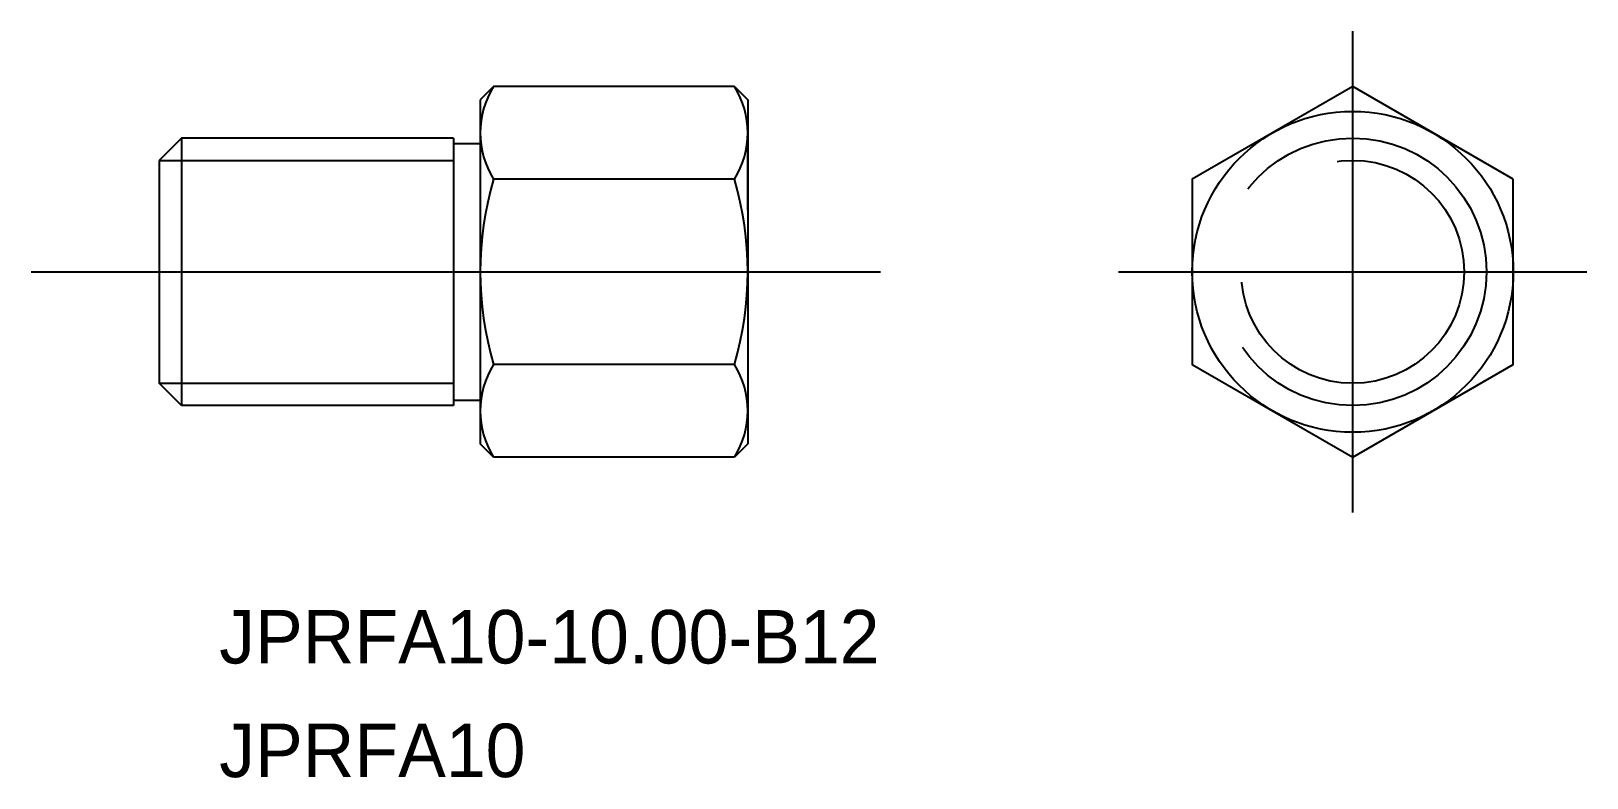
# Model space of a CAD drawing. Extents: x 390.9 to 449, y 656.4 to 684.3.
import ezdxf

# ---------------------------------------------------------------- set-up
doc = ezdxf.new("R2010")
doc.units = 0
doc.linetypes.add('CENTER', pattern=[50.8, 31.75, -6.35, 6.35, -6.35])
doc.linetypes.add('DASHED', pattern=[19.05, 12.7, -6.35])
doc.layers.get('0').update_dxf_attribs({"linetype": 'CONTINUOUS'})
doc.layers.add('CENTER', color=1, linetype='CENTER')

msp = doc.modelspace()

# ---------------------------------------------------------------- linework, layer by layer
at = {"color": 7, "linetype": 'CONTINUOUS'}
for p, q in [((408.148, 682.245), (407.648, 681.745)), ((417.148, 682.245), (408.148, 682.245)), ((417.148, 682.245), (417.648, 681.745)), ((407.648, 681.745), (407.648, 668.889)), ((417.648, 681.745), (417.648, 668.889)), ((396.481, 680.317), (395.648, 679.484)), ((396.481, 680.317), (396.481, 670.317)), ((406.648, 680.317), (396.481, 680.317)), ((406.648, 680.317), (406.648, 670.317)), ((406.648, 680.117), (407.648, 680.117)), ((417.648, 677.627), (417.648, 679.936)), ((395.648, 679.484), (395.648, 671.151)), ((417.148, 678.781), (408.148, 678.781)), ((417.148, 671.853), (408.148, 671.853)), ((396.481, 670.317), (395.648, 671.151)), ((406.648, 670.517), (407.648, 670.517)), ((406.648, 670.317), (396.481, 670.317)), ((408.148, 668.389), (407.648, 668.889)), ((417.648, 668.889), (417.148, 668.389)), ((417.148, 668.389), (408.148, 668.389))]:
    msp.add_line(p, q, dxfattribs=at)
at = {"color": 3, "linetype": 'CONTINUOUS'}
for p, q in [((395.648, 679.484), (406.648, 679.484)), ((395.648, 671.151), (406.648, 671.151))]:
    msp.add_line(p, q, dxfattribs=at)
at = {"color": 7, "linetype": 'CONTINUOUS'}
msp.add_lwpolyline([(446.258, 678.781), (440.258, 682.245), (434.258, 678.781), (434.258, 671.853), (440.258, 668.389), (446.258, 671.853)], close=True, dxfattribs=at)
msp.add_circle((440.258, 675.317), 6, dxfattribs=at)
at = {"color": 3, "linetype": 'DASHED'}
for radius in [5, 4.167]:
    msp.add_circle((440.258, 675.317), radius, dxfattribs=at)
at = {"color": 7, "linetype": 'CONTINUOUS'}
for centre, radius, start, end in [((410.898, 680.513), 3.25, 147.79577, 212.20423), ((414.398, 680.513), 3.25, 327.79577, 32.20423), ((419.898, 675.317), 12.25, 163.57358, 196.42642), ((405.398, 675.317), 12.25, 343.57358, 16.42642), ((410.898, 670.121), 3.25, 147.79577, 212.20423), ((414.398, 670.121), 3.25, 327.79577, 32.20423)]:
    msp.add_arc(centre, radius, start, end, dxfattribs=at)
at = {"layer": 'CENTER', "color": 1, "linetype": 'CENTER'}
for p, q in [((440.258, 666.317), (440.258, 684.317)), ((390.863, 675.317), (422.823, 675.317)), ((431.506, 675.317), (449.01, 675.317))]:
    msp.add_line(p, q, dxfattribs=at)

# ---------------------------------------------------------------- texts
at = {"color": 7, "linetype": 'CONTINUOUS'}
for s, p in [('JPRFA10-10.00-B12', (397.895, 660.675)), ('JPRFA10', (397.895, 656.426))]:
    msp.add_text(s, height=2, dxfattribs=at).set_placement(p)

doc.saveas('drawing.dxf')
